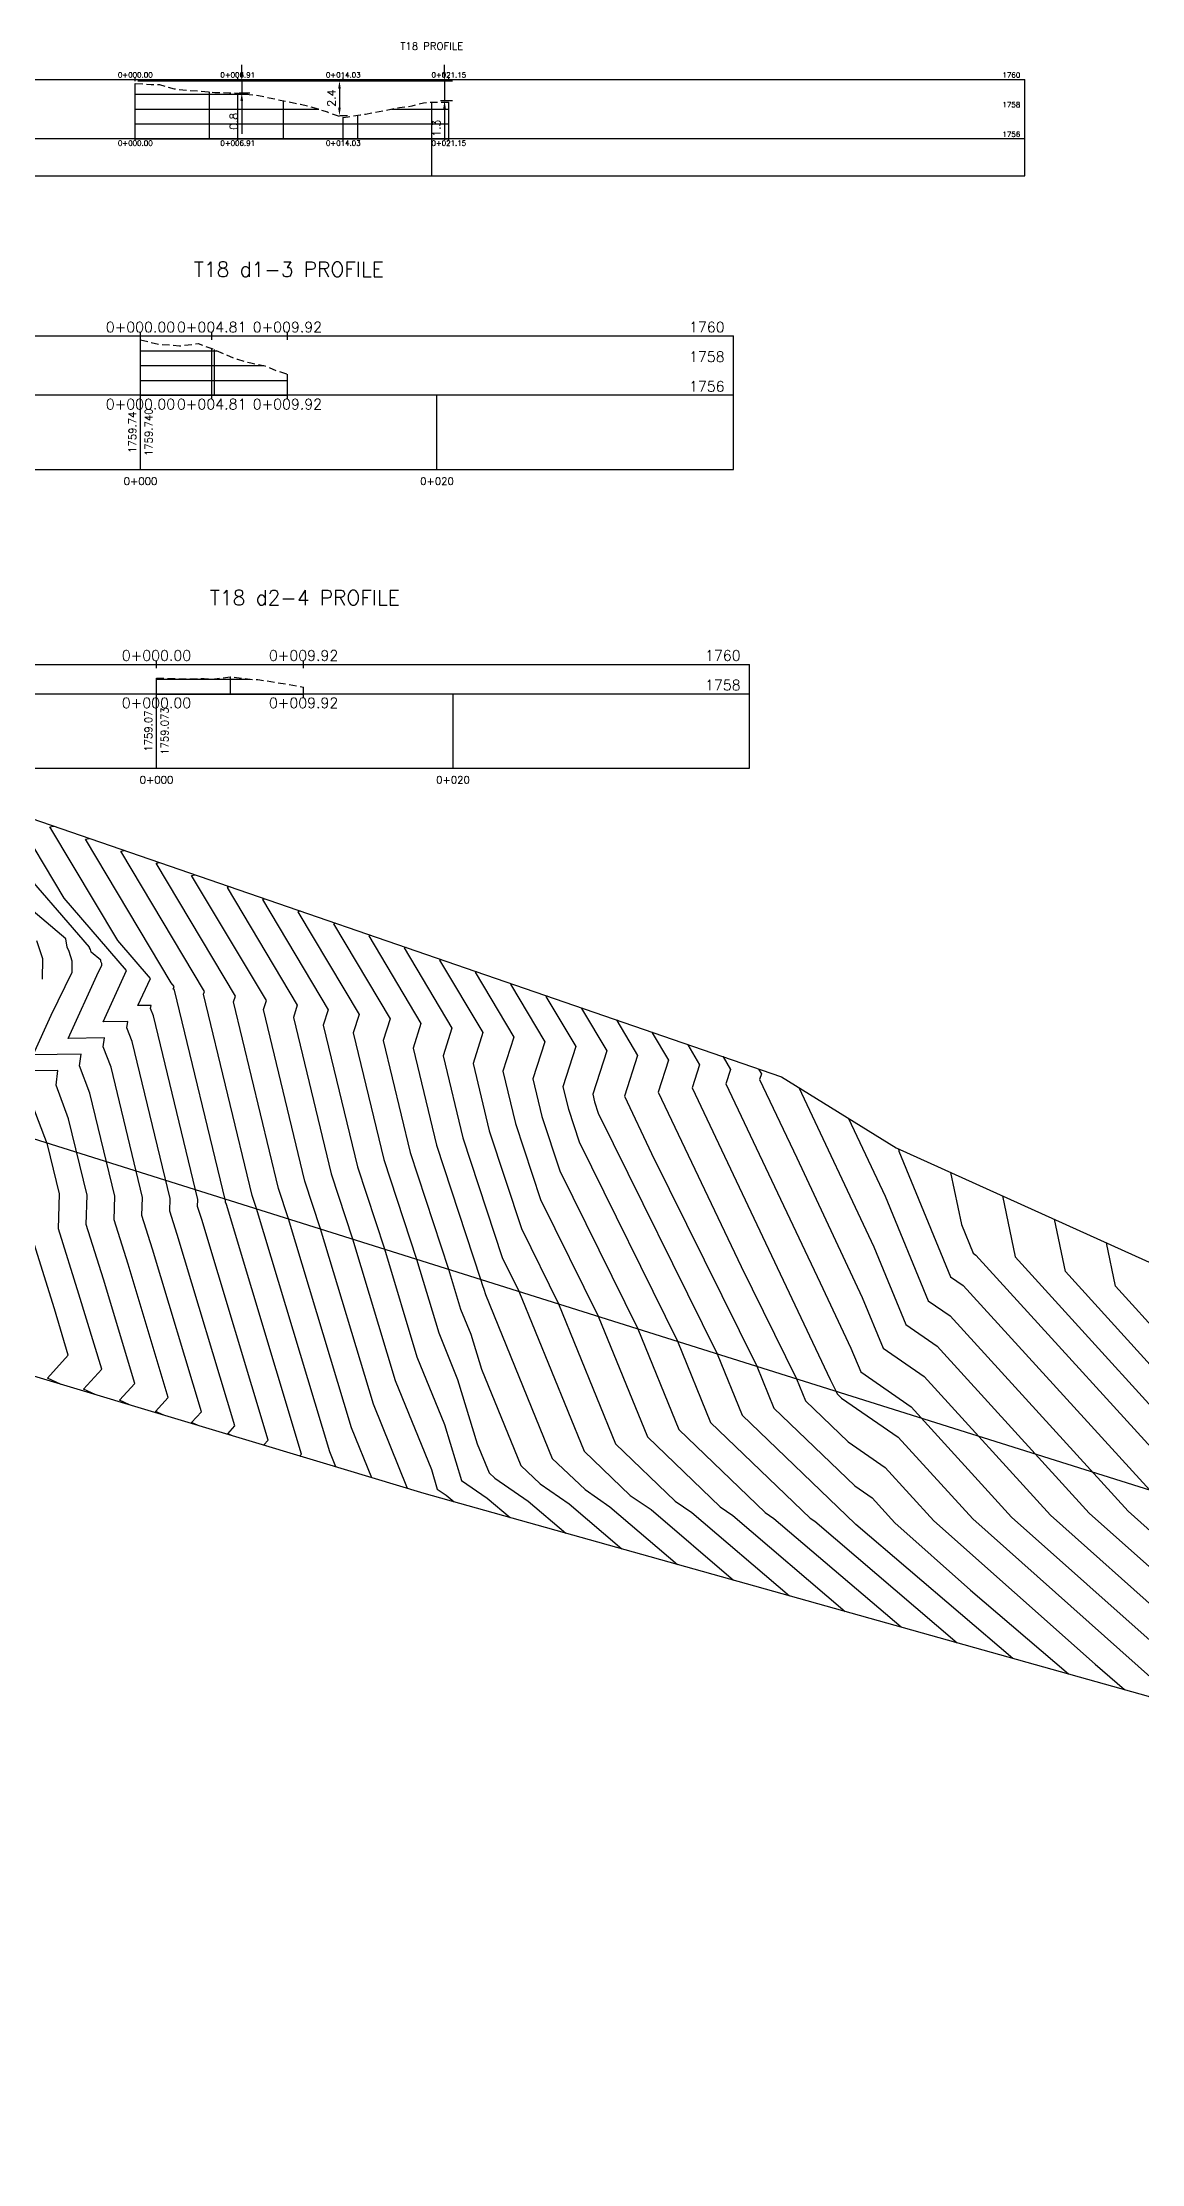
# Model space of a CAD drawing. Header units: metres. Extents: x 419533 to 423558, y 4805342 to 4807578.
# Drawn here: x 423296.9 to 423371, y 4807378.8 to 4807521.9 of the extents above; entities that cross this region are included whole.
import ezdxf

# ---------------------------------------------------------------- set-up
doc = ezdxf.new("R2010")
doc.units = ezdxf.units.M
doc.linetypes.add('DASHED', pattern=[0.75, 0.5, -0.25])
for name, color, linetype in [('C-ROAD-PROF', 1, 'DASHED'), ('C-ROAD-PROF-GRID-GEOM', 5, 'Continuous'), ('C-ROAD-PROF-GRID-MAJR', 8, 'Continuous'), ('C-ROAD-PROF-GRID-MINR', 8, 'Continuous'), ('C-ROAD-PROF-TEXT', 11, 'Continuous'), ('C-ROAD-PROF-TICK', 7, 'Continuous'), ('C-ROAD-PROF-TITL', 11, 'Continuous'), ('C-ROAD-PROF-TTLB', 5, 'Continuous'), ('C-TINN-BNDY', 110, 'Continuous'), ('C-TOPO-MAJR', 9, 'Continuous'), ('C-TOPO-MINR', 8, 'Continuous')]:
    doc.layers.add(name, color=color, linetype=linetype)
doc.styles.get("Standard").update_dxf_attribs({"font": 'simplex.shx'})
doc.dimstyles.new('TFO75', dxfattribs={"dimscale": 3, "dimtxt": 0.18, "dimasz": 0.18, "dimexe": 0.18, "dimexo": 0.0625, "dimgap": 0.09, "dimtad": 1, "dimdec": 1, "dimzin": 0, "dimdsep": 46, "dimtxsty": 'Standard', "dimcen": 0.09, "dimse1": 1, "dimse2": 1, "dimclrd": 3, "dimclre": 3, "dimclrt": 1, "dimadec": 4, "dimazin": 0, "dimtfac": 1, "dimtdec": 1, "dimtmove": 0, "dimatfit": 3, "dimfxl": 1, "dimtolj": 1, "dimtzin": 0, "dimarcsym": 0})

# ---------------------------------------------------------------- blocks, each defined once
blk = doc.blocks.new('tower_bases_layout_1')
at = {"color": 31, "lineweight": 30, "true_color": 0xffbd7a, "elevation": 1718.01}
blk.add_lwpolyline([(423449.83, 4807399.59), (423130.59, 4807500.11), (421950.92, 4806613), (421795.04, 4806430.99), (421305.02, 4806147.04), (421305.02, 4806147.04), (420630.08, 4805770.97), (419765.16, 4805549.54), (419617.36, 4805580.09)], dxfattribs=at)
blk = doc.blocks.new('*D24')
at = {"color": 3, "lineweight": -2, "transparency": 16777216}
for p, q in [((423310.34, 4807519.87), (423310.34, 4807520.41)), ((423303.33, 4807519.33), (423310.88, 4807519.33)), ((423310.15, 4807518.51), (423310.88, 4807518.51)), ((423310.34, 4807519.33), (423310.34, 4807518.51)), ((423310.34, 4807517.97), (423310.34, 4807515.75))]:
    blk.add_line(p, q, dxfattribs=at)
at = {"color": 3, "transparency": 16777216}
for points in [[(423310.25, 4807519.87), (423310.43, 4807519.87), (423310.34, 4807519.33)], [(423310.25, 4807517.97), (423310.43, 4807517.97), (423310.34, 4807518.51)]]:
    blk.add_solid(points, dxfattribs=at)
at = {"layer": 'Defpoints', "color": 0, "transparency": 16777216}
for p in [(423303.14, 4807519.33), (423309.96, 4807518.51), (423310.34, 4807518.51)]:
    blk.add_point(p, dxfattribs=at)
at = {"color": 1, "transparency": 16777216, "insert": (423309.8, 4807516.59), "char_height": 0.54, "attachment_point": 5, "rotation": 90}
blk.add_mtext('\\A1;0.8', dxfattribs=at)
blk = doc.blocks.new('*D25')
at = {"color": 3, "lineweight": -2, "transparency": 16777216}
for p, q in [((423303.35, 4807519.33), (423317.47, 4807519.33)), ((423316.93, 4807518.79), (423316.93, 4807517.52)), ((423316.95, 4807516.98), (423317.47, 4807516.98))]:
    blk.add_line(p, q, dxfattribs=at)
at = {"color": 3, "transparency": 16777216}
for points in [[(423316.84, 4807518.79), (423317.02, 4807518.79), (423316.93, 4807519.33)], [(423316.84, 4807517.52), (423317.02, 4807517.52), (423316.93, 4807516.98)]]:
    blk.add_solid(points, dxfattribs=at)
at = {"layer": 'Defpoints', "color": 0, "transparency": 16777216}
for p in [(423303.16, 4807519.33), (423316.76, 4807516.98), (423316.93, 4807516.98)]:
    blk.add_point(p, dxfattribs=at)
at = {"color": 1, "transparency": 16777216, "insert": (423316.39, 4807518.16), "char_height": 0.54, "attachment_point": 5, "rotation": 90}
blk.add_mtext('\\A1;2.4', dxfattribs=at)
blk = doc.blocks.new('*D26')
at = {"color": 3, "lineweight": -2, "transparency": 16777216}
for p, q in [((423324.02, 4807519.87), (423324.02, 4807520.41)), ((423303.35, 4807519.33), (423324.56, 4807519.33)), ((423324.02, 4807519.33), (423324.02, 4807518)), ((423323.75, 4807518), (423324.56, 4807518)), ((423324.02, 4807517.46), (423324.02, 4807515.35))]:
    blk.add_line(p, q, dxfattribs=at)
at = {"color": 3, "transparency": 16777216}
for points in [[(423323.93, 4807519.87), (423324.11, 4807519.87), (423324.02, 4807519.33)], [(423323.93, 4807517.46), (423324.11, 4807517.46), (423324.02, 4807518)]]:
    blk.add_solid(points, dxfattribs=at)
at = {"layer": 'Defpoints', "color": 0, "transparency": 16777216}
for p in [(423303.16, 4807519.33), (423323.56, 4807518), (423324.02, 4807518)]:
    blk.add_point(p, dxfattribs=at)
at = {"color": 1, "transparency": 16777216, "insert": (423323.48, 4807516.13), "char_height": 0.54, "attachment_point": 5, "rotation": 90}
blk.add_mtext('\\A1;1.3', dxfattribs=at)
blk = doc.blocks.new('leg_extensions_profiles_1')
at = {"layer": 'C-ROAD-PROF', "color": 1, "linetype": 'DASHED', "lineweight": -3, "flags": 128}
blk.add_lwpolyline([(423303.16, 4807519.16), (423304.22, 4807519.08), (423304.79, 4807519.08), (423305.79, 4807518.79), (423306.76, 4807518.67), (423307.59, 4807518.64), (423308.52, 4807518.54), (423309.52, 4807518.53), (423309.7, 4807518.52), (423309.85, 4807518.51), (423310.07, 4807518.49), (423310.3, 4807518.47), (423311.46, 4807518.35), (423312.44, 4807518.13), (423313.45, 4807517.92), (423314.31, 4807517.75), (423315.34, 4807517.48), (423316.12, 4807517.23), (423316.38, 4807517.12), (423317.19, 4807516.86), (423317.52, 4807516.9), (423318.33, 4807517.03), (423318.54, 4807517.06), (423318.69, 4807517.08), (423320.99, 4807517.53), (423321.83, 4807517.64), (423322.59, 4807517.84), (423323.25, 4807517.9), (423324.31, 4807517.89)], dxfattribs=at)
at = {"layer": 'C-ROAD-PROF-GRID-GEOM', "color": 5, "linetype": 'Continuous', "lineweight": -3}
for p, q in [((423303.16, 4807515.42), (423303.16, 4807519.16)), ((423310.07, 4807515.42), (423310.07, 4807518.49)), ((423324.31, 4807515.42), (423324.31, 4807517.89)), ((423317.19, 4807515.42), (423317.19, 4807516.86))]:
    blk.add_line(p, q, dxfattribs=at)
at = {"layer": 'C-ROAD-PROF-GRID-MAJR', "color": 8, "linetype": 'Continuous', "lineweight": -3}
for p, q in [((423303.16, 4807515.42), (423303.16, 4807519.16)), ((423303.16, 4807517.42), (423315.53, 4807517.42)), ((423320.43, 4807517.42), (423324.31, 4807517.42)), ((423323.16, 4807515.42), (423323.16, 4807517.89)), ((423303.16, 4807515.42), (423324.31, 4807515.42))]:
    blk.add_line(p, q, dxfattribs=at)
at = {"layer": 'C-ROAD-PROF-GRID-MINR', "color": 8, "linetype": 'Continuous', "lineweight": -3}
for p, q in [((423303.16, 4807518.42), (423310.78, 4807518.42)), ((423308.16, 4807515.42), (423308.16, 4807518.58)), ((423313.16, 4807515.42), (423313.16, 4807517.98)), ((423318.16, 4807515.42), (423318.16, 4807517)), ((423303.16, 4807516.42), (423324.31, 4807516.42))]:
    blk.add_line(p, q, dxfattribs=at)
at = {"layer": 'C-ROAD-PROF-TEXT', "color": 11, "linetype": 'Continuous', "lineweight": -3}
for p, q in [((423303.16, 4807519.3), (423303.16, 4807519.55)), ((423310.07, 4807519.3), (423310.07, 4807519.55)), ((423317.19, 4807519.3), (423317.19, 4807519.55)), ((423324.31, 4807519.3), (423324.31, 4807519.55)), ((423303.16, 4807515.3), (423303.16, 4807515.55)), ((423310.07, 4807515.3), (423310.07, 4807515.55)), ((423317.19, 4807515.3), (423317.19, 4807515.55)), ((423324.31, 4807515.3), (423324.31, 4807515.55))]:
    blk.add_line(p, q, dxfattribs=at)
at = {"layer": 'C-ROAD-PROF-TICK', "color": 7, "linetype": 'Continuous', "lineweight": -3}
blk.add_line((423323.16, 4807512.92), (423323.16, 4807515.42), dxfattribs=at)
at = {"layer": 'C-ROAD-PROF-TTLB', "color": 5, "linetype": 'Continuous', "lineweight": -3}
for p in [(423283.16, 4807519.42), (423363.16, 4807515.42)]:
    blk.add_line(p, (423363.16, 4807519.42), dxfattribs=at)
blk.add_3dface([(423283.16, 4807512.92), (423363.16, 4807512.92), (423363.16, 4807515.42), (423283.16, 4807515.42)], dxfattribs=at)
at = {"layer": 'C-TINN-BNDY', "color": 110, "linetype": 'Continuous', "lineweight": -3, "flags": 128}
blk.add_lwpolyline([(423220.11, 4807493.81), (423287.48, 4807472.54), (423346.75, 4807452.11), (423354.48, 4807447.33), (423385.79, 4807433.17), (423392.34, 4807431.05), (423478.81, 4807419.66), (423490.29, 4807398.36), (423486.82, 4807381.94), (423448.83, 4807381.03), (423447.64, 4807381.11), (423434.41, 4807383.11), (423371.51, 4807410.31), (423322.65, 4807423.99), (423315.63, 4807426.11), (423282.37, 4807436.11), (423260.76, 4807442.21), (423234.18, 4807452.05), (423222.3, 4807455.79)], dxfattribs=at)
at = {"layer": 'C-TOPO-MAJR', "color": 9, "linetype": 'Continuous', "lineweight": -3, "flags": 128}
for points, elevation in [([(423305.08, 4807429.28), (423304.53, 4807429.54), (423305.38, 4807430.47), (423302.67, 4807439.47), (423301.73, 4807442.46), (423301.77, 4807444.06), (423300.09, 4807451.02), (423299.4, 4807452.85), (423299.51, 4807453.64), (423296.26, 4807453.6), (423297.48, 4807456.27), (423298.89, 4807459.17), (423298.9, 4807459.92), (423298.69, 4807460.57), (423298.57, 4807460.87), (423298.48, 4807461.43), (423294.19, 4807465.05), (423293.88, 4807466.13), (423293.46, 4807466.89), (423293.44, 4807467.23), (423291.15, 4807469.88), (423290.23, 4807471.43), (423290.53, 4807471.49)], 1750), ([(423316.69, 4807425.79), (423316.27, 4807426.81), (423311.33, 4807443.22), (423311.04, 4807444.1), (423307.76, 4807457.69), (423307.82, 4807457.88), (423302.18, 4807467.34), (423302.41, 4807467.39)], 1745), ([(423314.3, 4807463.3), (423314.13, 4807463.26), (423318.26, 4807456.33), (423317.86, 4807455.09), (423319.93, 4807446.53), (423322.13, 4807439.82), (423323.63, 4807434.83), (423324.9, 4807431.7), (423326.23, 4807427.36), (423327.03, 4807425.4), (423327.42, 4807425.03), (423329.66, 4807423.49), (423332.21, 4807421.32)], 1740), ([(423326.19, 4807459.2), (423326.08, 4807459.18), (423328.69, 4807454.79), (423327.96, 4807452.49), (423328.81, 4807448.96), (423330.5, 4807443.83), (423334.38, 4807435.96), (423337.7, 4807427.82), (423342.61, 4807423.1), (423343.47, 4807422.51), (423351.05, 4807416.04)], 1735), ([(423338.07, 4807455.1), (423338.03, 4807455.09), (423339.13, 4807453.24), (423338.44, 4807451.09), (423344.02, 4807439.31), (423347.76, 4807431.73), (423348.36, 4807430.25), (423351.25, 4807427.48), (423353.74, 4807425.75), (423357.02, 4807422.15), (423367.9, 4807412.47), (423369.89, 4807410.77)], 1730), ([(423351.28, 4807449.31), (423353.75, 4807444.06), (423356.65, 4807437.01), (423358.12, 4807435.98), (423370.13, 4807422.8), (423374.19, 4807419.19), (423383.02, 4807412.48), (423393.52, 4807404.58), (423419.38, 4807391.41), (423430.99, 4807387.71), (423434.4, 4807386.01), (423435.19, 4807384.13), (423435.41, 4807383.32), (423435.39, 4807383.24), (423435.33, 4807383.03), (423435.32, 4807382.97)], 1725), ([(423379.34, 4807426.92), (423369.28, 4807438), (423368.67, 4807440.91)], 1720)]:
    blk.add_lwpolyline(points, dxfattribs=dict(at, elevation=elevation))
at = {"layer": 'C-TOPO-MINR', "color": 8, "linetype": 'Continuous', "lineweight": -3, "flags": 128}
for points, elevation in [([(423298.15, 4807431.36), (423297.23, 4807431.79), (423298.64, 4807433.33), (423297.7, 4807436.46), (423296.1, 4807441.56)], 1753), ([(423300.46, 4807430.67), (423299.66, 4807431.04), (423300.89, 4807432.38), (423299.35, 4807437.46), (423297.97, 4807441.86), (423298.04, 4807444.22), (423297.23, 4807447.55), (423296.21, 4807450.27)], 1752), ([(423302.77, 4807429.98), (423302.1, 4807430.29), (423303.13, 4807431.42), (423301.01, 4807438.47), (423299.85, 4807442.16), (423299.91, 4807444.14), (423298.66, 4807449.28), (423297.81, 4807451.56), (423297.94, 4807452.54), (423293.89, 4807452.49)], 1751), ([(423296.89, 4807458.7), (423296.91, 4807460.09), (423296.51, 4807461.29)], 1751), ([(423307.39, 4807428.59), (423306.96, 4807428.79), (423307.63, 4807429.51), (423304.32, 4807440.48), (423303.61, 4807442.76), (423303.64, 4807443.98), (423301.52, 4807452.76), (423301, 4807454.14), (423301.08, 4807454.74), (423298.62, 4807454.71), (423300.68, 4807459.2), (423300.89, 4807459.64), (423300.9, 4807459.76), (423300.86, 4807459.85), (423300.84, 4807459.9), (423300.83, 4807459.98), (423300.18, 4807460.53), (423300.13, 4807460.7), (423300.07, 4807460.81), (423300.07, 4807460.86), (423294.75, 4807467.03), (423292.62, 4807470.61), (423292.9, 4807470.67)], 1749), ([(423309.71, 4807427.89), (423309.4, 4807428.03), (423309.87, 4807428.56), (423305.98, 4807441.48), (423305.49, 4807443.06), (423305.51, 4807443.9), (423302.95, 4807454.5), (423302.59, 4807455.43), (423302.65, 4807455.84), (423300.98, 4807455.82), (423302.57, 4807459.29), (423298.36, 4807464.17), (423295.01, 4807469.79), (423295.28, 4807469.85)], 1748), ([(423312.02, 4807427.2), (423311.83, 4807427.28), (423312.12, 4807427.6), (423307.64, 4807442.48), (423307.36, 4807443.36), (423307.38, 4807443.83), (423304.38, 4807456.23), (423304.19, 4807456.73), (423304.22, 4807456.94), (423303.34, 4807456.93), (423304.18, 4807458.75), (423301.97, 4807461.32), (423297.4, 4807468.98), (423297.66, 4807469.03)], 1747), ([(423314.33, 4807426.5), (423314.26, 4807426.53), (423314.37, 4807426.65), (423309.3, 4807443.49), (423309.24, 4807443.66), (423309.24, 4807443.75), (423305.81, 4807457.97), (423305.79, 4807458.02), (423305.79, 4807458.04), (423305.71, 4807458.04), (423305.79, 4807458.21), (423305.57, 4807458.46), (423299.79, 4807468.16), (423300.04, 4807468.21)], 1746), ([(423319.11, 4807425.06), (423317.75, 4807428.42), (423313.49, 4807442.54), (423312.82, 4807444.59), (423309.78, 4807457.17), (423309.91, 4807457.57), (423304.57, 4807466.53), (423304.79, 4807466.57)], 1744), ([(423321.53, 4807424.33), (423319.22, 4807430.02), (423315.65, 4807441.86), (423314.6, 4807445.07), (423311.8, 4807456.65), (423312, 4807457.26), (423306.96, 4807465.71), (423307.17, 4807465.75)], 1743), ([(423309.55, 4807464.93), (423309.35, 4807464.89), (423314.08, 4807456.95), (423313.82, 4807456.13), (423316.37, 4807445.56), (423317.81, 4807441.18), (423320.69, 4807431.63), (423323.13, 4807425.62), (423323.53, 4807424.3), (423324.13, 4807423.89), (423324.67, 4807423.43)], 1742), ([(423311.92, 4807464.11), (423311.74, 4807464.08), (423316.17, 4807456.64), (423315.84, 4807455.61), (423318.15, 4807446.04), (423319.97, 4807440.5), (423322.16, 4807433.23), (423324.01, 4807428.66), (423325.17, 4807424.87), (423326.89, 4807423.69), (423328.44, 4807422.37)], 1741), ([(423316.68, 4807462.48), (423316.52, 4807462.44), (423320.35, 4807456.02), (423319.88, 4807454.57), (423321.71, 4807447.02), (423324.29, 4807439.14), (423325.1, 4807436.44), (423325.79, 4807434.74), (423326.51, 4807432.39), (423329.16, 4807425.89), (423330.46, 4807424.64), (423332.42, 4807423.3), (423335.98, 4807420.26)], 1739), ([(423319.05, 4807461.66), (423318.91, 4807461.63), (423322.43, 4807455.72), (423321.9, 4807454.05), (423323.48, 4807447.5), (423326.45, 4807438.46), (423326.57, 4807438.04), (423326.68, 4807437.78), (423326.79, 4807437.42), (423331.29, 4807426.37), (423333.5, 4807424.26), (423335.18, 4807423.1), (423339.74, 4807419.21)], 1738), ([(423321.43, 4807460.84), (423321.3, 4807460.81), (423324.52, 4807455.41), (423323.92, 4807453.53), (423325.26, 4807447.99), (423327.9, 4807439.93), (423329.03, 4807437.65), (423333.43, 4807426.86), (423336.53, 4807423.87), (423337.95, 4807422.91), (423343.51, 4807418.15)], 1737), ([(423323.81, 4807460.02), (423323.69, 4807459.99), (423326.61, 4807455.1), (423325.94, 4807453.01), (423327.04, 4807448.48), (423329.2, 4807441.88), (423331.7, 4807436.8), (423335.56, 4807427.34), (423339.57, 4807423.49), (423340.71, 4807422.71), (423347.28, 4807417.1)], 1736), ([(423328.56, 4807458.38), (423328.47, 4807458.36), (423330.78, 4807454.48), (423329.98, 4807451.97), (423330.59, 4807449.45), (423331.79, 4807445.77), (423337.05, 4807435.11), (423339.83, 4807428.31), (423345.65, 4807422.72), (423346.24, 4807422.32), (423354.82, 4807414.99)], 1734), ([(423330.94, 4807457.56), (423330.86, 4807457.54), (423332.87, 4807454.17), (423332, 4807451.45), (423332.37, 4807449.93), (423333.09, 4807447.72), (423339.73, 4807434.27), (423341.96, 4807428.79), (423348.69, 4807422.33), (423349, 4807422.12), (423358.59, 4807413.93)], 1733), ([(423333.32, 4807456.74), (423333.25, 4807456.73), (423334.96, 4807453.86), (423334.02, 4807450.94), (423334.14, 4807450.42), (423334.39, 4807449.67), (423342.41, 4807433.42), (423344.1, 4807429.28), (423351.73, 4807421.95), (423351.76, 4807421.92), (423362.36, 4807412.88)], 1732), ([(423335.7, 4807455.92), (423335.64, 4807455.91), (423337.04, 4807453.55), (423336.16, 4807450.81), (423337.99, 4807446.94), (423345.08, 4807432.58), (423346.23, 4807429.76), (423351.69, 4807424.52), (423352.86, 4807423.71), (423354.4, 4807422.02), (423359.5, 4807417.48), (423366.12, 4807411.82)], 1731), ([(423340.45, 4807454.28), (423340.42, 4807454.28), (423341.22, 4807452.93), (423340.72, 4807451.37), (423350.04, 4807431.68), (423350.43, 4807430.89), (423350.5, 4807430.73), (423350.8, 4807430.44), (423354.61, 4807427.8), (423359.65, 4807422.28), (423371.85, 4807411.42), (423372.95, 4807410.58), (423374.26, 4807409.6), (423380.41, 4807406.46)], 1729), ([(423342.83, 4807453.46), (423342.81, 4807453.46), (423343.31, 4807452.62), (423342.99, 4807451.65), (423349.35, 4807438.22), (423351.43, 4807433.81), (423352.09, 4807432.2), (423355.49, 4807429.85), (423362.27, 4807422.41), (423372.43, 4807413.36), (423375.47, 4807411.06), (423379.07, 4807408.34), (423396.03, 4807399.71)], 1728), ([(423345.2, 4807452.64), (423345.2, 4807452.64), (423345.39, 4807452.31), (423345.27, 4807451.93), (423347.78, 4807446.64), (423352.2, 4807437.22), (423353.61, 4807433.8), (423356.37, 4807431.89), (423364.89, 4807422.54), (423373.02, 4807415.3), (423377.98, 4807411.53), (423383.89, 4807407.09), (423411.64, 4807392.95)], 1727), ([(423347.92, 4807451.39), (423352.97, 4807440.64), (423355.13, 4807435.4), (423357.24, 4807433.94), (423367.51, 4807422.67), (423373.6, 4807417.25), (423380.5, 4807412), (423388.71, 4807405.84), (423427.25, 4807386.2)], 1726), ([(423354.64, 4807447.26), (423354.67, 4807447.11), (423358.16, 4807438.61), (423359, 4807438.03), (423372.76, 4807422.93)], 1724), ([(423358.15, 4807445.67), (423358.89, 4807442.14), (423359.68, 4807440.21), (423359.87, 4807440.08), (423374.95, 4807423.52)], 1723), ([(423361.66, 4807444.08), (423362.52, 4807439.98), (423376.69, 4807424.35)], 1722), ([(423378.01, 4807425.63), (423365.9, 4807438.99), (423365.17, 4807442.5)], 1721)]:
    blk.add_lwpolyline(points, dxfattribs=dict(at, elevation=elevation))
at = {"layer": 'C-ROAD-PROF-TEXT', "color": 11, "linetype": 'Continuous', "lineweight": -3, "char_height": 0.35}
for s, insert, attachment_point in [('0+000.00', (423303.16, 4807519.55), 8), ('0+006.91', (423310.07, 4807519.55), 8), ('0+014.03', (423317.19, 4807519.55), 8), ('0+021.15', (423324.31, 4807519.55), 8), ('{\\C256;1760}', (423361.66, 4807519.72), 4), ('{\\C256;1758}', (423361.66, 4807517.72), 4), ('{\\C256;1756}', (423361.66, 4807515.72), 4), ('0+000.00', (423303.16, 4807515.3), 2), ('0+006.91', (423310.07, 4807515.3), 2), ('0+014.03', (423317.19, 4807515.3), 2), ('0+021.15', (423324.31, 4807515.3), 2)]:
    blk.add_mtext(s, dxfattribs=dict(at, insert=insert, attachment_point=attachment_point))
at = {"layer": 'C-ROAD-PROF-TITL', "color": 11, "linetype": 'Continuous', "lineweight": -3, "insert": (423323.16, 4807521.42), "char_height": 0.5, "attachment_point": 8}
blk.add_mtext('T18 PROFILE', dxfattribs=at)
for base, p1, p2, picture, middle in [((423310.34, 4807518.51), (423303.14, 4807519.33), (423309.96, 4807518.51), '*D24', (423309.8, 4807516.59)), ((423324.02, 4807518), (423303.16, 4807519.33), (423323.56, 4807518), '*D26', (423323.48, 4807516.13)), ((423316.9341, 4807516.9816), (423303.1629, 4807519.3332), (423316.7629, 4807516.9816), '*D25', (423316.3941, 4807518.1574))]:
    dim = blk.add_linear_dim(base=base, p1=p1, p2=p2, angle=90, dimstyle='TFO75')
    dim.commit()
    dim.dimension.update_dxf_attribs({"geometry": picture, "text_midpoint": middle})

msp = doc.modelspace()

# ---------------------------------------------------------------- linework, layer by layer
at = {"layer": 'C-ROAD-PROF', "color": 1, "linetype": 'DASHED', "lineweight": -3, "flags": 128}
for points in [[(423303.51, 4807501.85), (423304.8, 4807501.54), (423305.51, 4807501.5), (423306.14, 4807501.44), (423307.39, 4807501.6), (423308.31, 4807501.27), (423308.31, 4807501.27), (423308.31, 4807501.27), (423308.31, 4807501.27), (423309.75, 4807500.64), (423310.06, 4807500.54), (423310.66, 4807500.37), (423310.95, 4807500.3), (423311.9, 4807500.09), (423311.95, 4807500.08), (423312, 4807500.06), (423312.63, 4807499.79), (423313.42, 4807499.54)], [(423304.59, 4807479.02), (423304.75, 4807479.02), (423305.34, 4807479), (423306.64, 4807478.97), (423307.81, 4807479), (423308.33, 4807478.96), (423309.55, 4807479.11), (423309.55, 4807479.11), (423309.56, 4807479.11), (423311.19, 4807478.92), (423311.42, 4807478.93), (423312.75, 4807478.72), (423314.2, 4807478.48), (423314.51, 4807478.42)]]:
    msp.add_lwpolyline(points, dxfattribs=at)
at = {"layer": 'C-ROAD-PROF-GRID-GEOM', "color": 5, "linetype": 'Continuous', "lineweight": -3}
for p, q in [((423303.51, 4807498.11), (423303.51, 4807501.85)), ((423308.31, 4807498.11), (423308.31, 4807501.27)), ((423313.42, 4807498.11), (423313.42, 4807499.54)), ((423304.59, 4807477.95), (423304.59, 4807479.02)), ((423314.51, 4807477.95), (423314.51, 4807478.42))]:
    msp.add_line(p, q, dxfattribs=at)
at = {"layer": 'C-ROAD-PROF-GRID-MAJR', "color": 8, "linetype": 'Continuous', "lineweight": -3}
for p, q in [((423303.51, 4807498.11), (423303.51, 4807501.85)), ((423303.51, 4807500.11), (423311.83, 4807500.11)), ((423303.51, 4807498.11), (423313.42, 4807498.11)), ((423304.59, 4807477.95), (423304.59, 4807479.02)), ((423304.59, 4807477.95), (423314.51, 4807477.95))]:
    msp.add_line(p, q, dxfattribs=at)
at = {"layer": 'C-ROAD-PROF-GRID-MINR', "color": 8, "linetype": 'Continuous', "lineweight": -3}
for p, q in [((423303.51, 4807501.11), (423308.69, 4807501.11)), ((423308.51, 4807498.11), (423308.51, 4807501.19)), ((423303.51, 4807499.11), (423313.42, 4807499.11)), ((423304.59, 4807478.95), (423310.91, 4807478.95)), ((423309.59, 4807477.95), (423309.59, 4807479.11))]:
    msp.add_line(p, q, dxfattribs=at)
at = {"layer": 'C-ROAD-PROF-TEXT', "color": 11, "linetype": 'Continuous', "lineweight": -3}
for p, q in [((423303.51, 4807501.86), (423303.51, 4807502.36)), ((423308.31, 4807501.86), (423308.31, 4807502.36)), ((423313.42, 4807501.86), (423313.42, 4807502.36)), ((423303.51, 4807497.86), (423303.51, 4807498.36)), ((423308.31, 4807497.86), (423308.31, 4807498.36)), ((423313.42, 4807497.86), (423313.42, 4807498.36)), ((423304.59, 4807479.7), (423304.59, 4807480.2)), ((423314.51, 4807479.7), (423314.51, 4807480.2)), ((423304.59, 4807477.7), (423304.59, 4807478.2)), ((423314.51, 4807477.7), (423314.51, 4807478.2))]:
    msp.add_line(p, q, dxfattribs=at)
at = {"layer": 'C-ROAD-PROF-TICK', "color": 7, "linetype": 'Continuous', "lineweight": -3}
for p, q in [((423303.51, 4807493.11), (423303.51, 4807498.11)), ((423323.51, 4807493.11), (423323.51, 4807498.11)), ((423304.59, 4807472.95), (423304.59, 4807477.95)), ((423324.59, 4807472.95), (423324.59, 4807477.95))]:
    msp.add_line(p, q, dxfattribs=at)
at = {"layer": 'C-ROAD-PROF-TTLB', "color": 5, "linetype": 'Continuous', "lineweight": -3}
for p, q in [((423283.51, 4807502.11), (423343.51, 4807502.11)), ((423343.51, 4807498.11), (423343.51, 4807502.11)), ((423284.59, 4807479.95), (423344.59, 4807479.95)), ((423344.59, 4807477.95), (423344.59, 4807479.95))]:
    msp.add_line(p, q, dxfattribs=at)
for points in [[(423283.51, 4807493.11), (423343.51, 4807493.11), (423343.51, 4807498.11), (423283.51, 4807498.11)], [(423284.59, 4807472.95), (423344.59, 4807472.95), (423344.59, 4807477.95), (423284.59, 4807477.95)]]:
    msp.add_3dface(points, dxfattribs=at)
at = {"layer": 'C-TOPO-MAJR', "color": 9, "linetype": 'Continuous', "lineweight": -3, "flags": 128}
for points, elevation in [([(423305.08, 4807429.28), (423304.53, 4807429.54), (423305.38, 4807430.47), (423302.67, 4807439.47), (423301.73, 4807442.46), (423301.77, 4807444.06), (423300.09, 4807451.02), (423299.4, 4807452.85), (423299.51, 4807453.64), (423296.26, 4807453.6), (423297.48, 4807456.27), (423298.89, 4807459.17), (423298.9, 4807459.92), (423298.69, 4807460.57), (423298.57, 4807460.87), (423298.48, 4807461.43), (423294.19, 4807465.05), (423293.88, 4807466.13), (423293.46, 4807466.89), (423293.44, 4807467.23), (423291.15, 4807469.88), (423290.23, 4807471.43), (423290.53, 4807471.49)], 1750), ([(423316.69, 4807425.79), (423316.27, 4807426.81), (423311.33, 4807443.22), (423311.04, 4807444.1), (423307.76, 4807457.69), (423307.82, 4807457.88), (423302.18, 4807467.34), (423302.41, 4807467.39)], 1745), ([(423314.3, 4807463.3), (423314.13, 4807463.26), (423318.26, 4807456.33), (423317.86, 4807455.09), (423319.93, 4807446.53), (423322.13, 4807439.82), (423323.63, 4807434.83), (423324.9, 4807431.7), (423326.23, 4807427.36), (423327.03, 4807425.4), (423327.42, 4807425.03), (423329.66, 4807423.49), (423332.21, 4807421.32)], 1740), ([(423326.19, 4807459.2), (423326.08, 4807459.18), (423328.69, 4807454.79), (423327.96, 4807452.49), (423328.81, 4807448.96), (423330.5, 4807443.83), (423334.38, 4807435.96), (423337.7, 4807427.82), (423342.61, 4807423.1), (423343.47, 4807422.51), (423351.05, 4807416.04)], 1735), ([(423338.07, 4807455.1), (423338.03, 4807455.09), (423339.13, 4807453.24), (423338.44, 4807451.09), (423344.02, 4807439.31), (423347.76, 4807431.73), (423348.36, 4807430.25), (423351.25, 4807427.48), (423353.74, 4807425.75), (423357.02, 4807422.15), (423367.9, 4807412.47), (423369.89, 4807410.77)], 1730), ([(423351.28, 4807449.31), (423353.75, 4807444.06), (423356.65, 4807437.01), (423358.12, 4807435.98), (423370.13, 4807422.8), (423374.19, 4807419.19), (423383.02, 4807412.48), (423393.52, 4807404.58), (423419.38, 4807391.41), (423430.99, 4807387.71), (423434.4, 4807386.01), (423435.19, 4807384.13), (423435.41, 4807383.32), (423435.39, 4807383.24), (423435.33, 4807383.03), (423435.32, 4807382.97)], 1725), ([(423379.34, 4807426.92), (423369.28, 4807438), (423368.67, 4807440.91)], 1720)]:
    msp.add_lwpolyline(points, dxfattribs=dict(at, elevation=elevation))
at = {"layer": 'C-TOPO-MINR', "color": 8, "linetype": 'Continuous', "lineweight": -3, "flags": 128}
for points, elevation in [([(423307.39, 4807428.59), (423306.96, 4807428.79), (423307.63, 4807429.51), (423304.32, 4807440.48), (423303.61, 4807442.76), (423303.64, 4807443.98), (423301.52, 4807452.76), (423301, 4807454.14), (423301.08, 4807454.74), (423298.62, 4807454.71), (423300.68, 4807459.2), (423300.89, 4807459.64), (423300.9, 4807459.76), (423300.86, 4807459.85), (423300.84, 4807459.9), (423300.83, 4807459.98), (423300.18, 4807460.53), (423300.13, 4807460.7), (423300.07, 4807460.81), (423300.07, 4807460.86), (423294.75, 4807467.03), (423292.62, 4807470.61), (423292.9, 4807470.67)], 1749), ([(423309.71, 4807427.89), (423309.4, 4807428.03), (423309.87, 4807428.56), (423305.98, 4807441.48), (423305.49, 4807443.06), (423305.51, 4807443.9), (423302.95, 4807454.5), (423302.59, 4807455.43), (423302.65, 4807455.84), (423300.98, 4807455.82), (423302.57, 4807459.29), (423298.36, 4807464.17), (423295.01, 4807469.79), (423295.28, 4807469.85)], 1748), ([(423312.02, 4807427.2), (423311.83, 4807427.28), (423312.12, 4807427.6), (423307.64, 4807442.48), (423307.36, 4807443.36), (423307.38, 4807443.83), (423304.38, 4807456.23), (423304.19, 4807456.73), (423304.22, 4807456.94), (423303.34, 4807456.93), (423304.18, 4807458.75), (423301.97, 4807461.32), (423297.4, 4807468.98), (423297.66, 4807469.03)], 1747), ([(423314.33, 4807426.5), (423314.26, 4807426.53), (423314.37, 4807426.65), (423309.3, 4807443.49), (423309.24, 4807443.66), (423309.24, 4807443.75), (423305.81, 4807457.97), (423305.79, 4807458.02), (423305.79, 4807458.04), (423305.71, 4807458.04), (423305.79, 4807458.21), (423305.57, 4807458.46), (423299.79, 4807468.16), (423300.04, 4807468.21)], 1746), ([(423319.11, 4807425.06), (423317.75, 4807428.42), (423313.49, 4807442.54), (423312.82, 4807444.59), (423309.78, 4807457.17), (423309.91, 4807457.57), (423304.57, 4807466.53), (423304.79, 4807466.57)], 1744), ([(423321.53, 4807424.33), (423319.22, 4807430.02), (423315.65, 4807441.86), (423314.6, 4807445.07), (423311.8, 4807456.65), (423312, 4807457.26), (423306.96, 4807465.71), (423307.17, 4807465.75)], 1743), ([(423309.55, 4807464.93), (423309.35, 4807464.89), (423314.08, 4807456.95), (423313.82, 4807456.13), (423316.37, 4807445.56), (423317.81, 4807441.18), (423320.69, 4807431.63), (423323.13, 4807425.62), (423323.53, 4807424.3), (423324.13, 4807423.89), (423324.67, 4807423.43)], 1742), ([(423311.92, 4807464.11), (423311.74, 4807464.08), (423316.17, 4807456.64), (423315.84, 4807455.61), (423318.15, 4807446.04), (423319.97, 4807440.5), (423322.16, 4807433.23), (423324.01, 4807428.66), (423325.17, 4807424.87), (423326.89, 4807423.69), (423328.44, 4807422.37)], 1741), ([(423296.89, 4807458.7), (423296.91, 4807460.09), (423296.51, 4807461.29)], 1751), ([(423316.68, 4807462.48), (423316.52, 4807462.44), (423320.35, 4807456.02), (423319.88, 4807454.57), (423321.71, 4807447.02), (423324.29, 4807439.14), (423325.1, 4807436.44), (423325.79, 4807434.74), (423326.51, 4807432.39), (423329.16, 4807425.89), (423330.46, 4807424.64), (423332.42, 4807423.3), (423335.98, 4807420.26)], 1739), ([(423319.05, 4807461.66), (423318.91, 4807461.63), (423322.43, 4807455.72), (423321.9, 4807454.05), (423323.48, 4807447.5), (423326.45, 4807438.46), (423326.57, 4807438.04), (423326.68, 4807437.78), (423326.79, 4807437.42), (423331.29, 4807426.37), (423333.5, 4807424.26), (423335.18, 4807423.1), (423339.74, 4807419.21)], 1738), ([(423321.43, 4807460.84), (423321.3, 4807460.81), (423324.52, 4807455.41), (423323.92, 4807453.53), (423325.26, 4807447.99), (423327.9, 4807439.93), (423329.03, 4807437.65), (423333.43, 4807426.86), (423336.53, 4807423.87), (423337.95, 4807422.91), (423343.51, 4807418.15)], 1737), ([(423323.81, 4807460.02), (423323.69, 4807459.99), (423326.61, 4807455.1), (423325.94, 4807453.01), (423327.04, 4807448.48), (423329.2, 4807441.88), (423331.7, 4807436.8), (423335.56, 4807427.34), (423339.57, 4807423.49), (423340.71, 4807422.71), (423347.28, 4807417.1)], 1736), ([(423328.56, 4807458.38), (423328.47, 4807458.36), (423330.78, 4807454.48), (423329.98, 4807451.97), (423330.59, 4807449.45), (423331.79, 4807445.77), (423337.05, 4807435.11), (423339.83, 4807428.31), (423345.65, 4807422.72), (423346.24, 4807422.32), (423354.82, 4807414.99)], 1734), ([(423330.94, 4807457.56), (423330.86, 4807457.54), (423332.87, 4807454.17), (423332, 4807451.45), (423332.37, 4807449.93), (423333.09, 4807447.72), (423339.73, 4807434.27), (423341.96, 4807428.79), (423348.69, 4807422.33), (423349, 4807422.12), (423358.59, 4807413.93)], 1733), ([(423333.32, 4807456.74), (423333.25, 4807456.73), (423334.96, 4807453.86), (423334.02, 4807450.94), (423334.14, 4807450.42), (423334.39, 4807449.67), (423342.41, 4807433.42), (423344.1, 4807429.28), (423351.73, 4807421.95), (423351.76, 4807421.92), (423362.36, 4807412.88)], 1732), ([(423335.7, 4807455.92), (423335.64, 4807455.91), (423337.04, 4807453.55), (423336.16, 4807450.81), (423337.99, 4807446.94), (423345.08, 4807432.58), (423346.23, 4807429.76), (423351.69, 4807424.52), (423352.86, 4807423.71), (423354.4, 4807422.02), (423359.5, 4807417.48), (423366.12, 4807411.82)], 1731), ([(423340.45, 4807454.28), (423340.42, 4807454.28), (423341.22, 4807452.93), (423340.72, 4807451.37), (423350.04, 4807431.68), (423350.43, 4807430.89), (423350.5, 4807430.73), (423350.8, 4807430.44), (423354.61, 4807427.8), (423359.65, 4807422.28), (423371.85, 4807411.42), (423372.95, 4807410.58), (423374.26, 4807409.6), (423380.41, 4807406.46)], 1729), ([(423342.83, 4807453.46), (423342.81, 4807453.46), (423343.31, 4807452.62), (423342.99, 4807451.65), (423349.35, 4807438.22), (423351.43, 4807433.81), (423352.09, 4807432.2), (423355.49, 4807429.85), (423362.27, 4807422.41), (423372.43, 4807413.36), (423375.47, 4807411.06), (423379.07, 4807408.34), (423396.03, 4807399.71)], 1728), ([(423345.2, 4807452.64), (423345.2, 4807452.64), (423345.39, 4807452.31), (423345.27, 4807451.93), (423347.78, 4807446.64), (423352.2, 4807437.22), (423353.61, 4807433.8), (423356.37, 4807431.89), (423364.89, 4807422.54), (423373.02, 4807415.3), (423377.98, 4807411.53), (423383.89, 4807407.09), (423411.64, 4807392.95)], 1727), ([(423302.77, 4807429.98), (423302.1, 4807430.29), (423303.13, 4807431.42), (423301.01, 4807438.47), (423299.85, 4807442.16), (423299.91, 4807444.14), (423298.66, 4807449.28), (423297.81, 4807451.56), (423297.94, 4807452.54), (423293.89, 4807452.49)], 1751), ([(423347.92, 4807451.39), (423352.97, 4807440.64), (423355.13, 4807435.4), (423357.24, 4807433.94), (423367.51, 4807422.67), (423373.6, 4807417.25), (423380.5, 4807412), (423388.71, 4807405.84), (423427.25, 4807386.2)], 1726), ([(423300.46, 4807430.67), (423299.66, 4807431.04), (423300.89, 4807432.38), (423299.35, 4807437.46), (423297.97, 4807441.86), (423298.04, 4807444.22), (423297.23, 4807447.55), (423296.21, 4807450.27)], 1752), ([(423354.64, 4807447.26), (423354.67, 4807447.11), (423358.16, 4807438.61), (423359, 4807438.03), (423372.76, 4807422.93)], 1724), ([(423358.15, 4807445.67), (423358.89, 4807442.14), (423359.68, 4807440.21), (423359.87, 4807440.08), (423374.95, 4807423.52)], 1723), ([(423361.66, 4807444.08), (423362.52, 4807439.98), (423376.69, 4807424.35)], 1722), ([(423298.15, 4807431.36), (423297.23, 4807431.79), (423298.64, 4807433.33), (423297.7, 4807436.46), (423296.1, 4807441.56)], 1753), ([(423378.01, 4807425.63), (423365.9, 4807438.99), (423365.17, 4807442.5)], 1721)]:
    msp.add_lwpolyline(points, dxfattribs=dict(at, elevation=elevation))

# ---------------------------------------------------------------- block references
for name in ['leg_extensions_profiles_1', 'tower_bases_layout_1']:
    msp.add_blockref(name, (0, 0))

# ---------------------------------------------------------------- texts
at = {"layer": 'C-ROAD-PROF-TEXT', "color": 11, "linetype": 'Continuous', "lineweight": -3}
for s, insert, char_height, attachment_point in [('0+000.00', (423303.51, 4807502.36), 0.7, 8), ('0+004.81', (423308.31, 4807502.36), 0.7, 8), ('0+009.92', (423313.42, 4807502.36), 0.7, 8), ('{\\C256;1760}', (423340.51, 4807502.71), 0.7, 4), ('{\\C256;1758}', (423340.51, 4807500.71), 0.7, 4), ('{\\C256;1756}', (423340.51, 4807498.71), 0.7, 4), ('0+000.00', (423303.51, 4807497.86), 0.7, 2), ('0+004.81', (423308.31, 4807497.86), 0.7, 2), ('0+009.92', (423313.42, 4807497.86), 0.7, 2), ('0+000', (423303.51, 4807492.56), 0.5, 2), ('0+020', (423323.51, 4807492.56), 0.5, 2), ('0+000.00', (423304.59, 4807480.2), 0.7, 8), ('0+009.92', (423314.51, 4807480.2), 0.7, 8), ('{\\C256;1760}', (423341.59, 4807480.55), 0.7, 4), ('{\\C256;1758}', (423341.59, 4807478.55), 0.7, 4), ('0+000.00', (423304.59, 4807477.7), 0.7, 2), ('0+009.92', (423314.51, 4807477.7), 0.7, 2), ('0+000', (423304.59, 4807472.4), 0.5, 2), ('0+020', (423324.59, 4807472.4), 0.5, 2)]:
    msp.add_mtext(s, dxfattribs=dict(at, insert=insert, char_height=char_height, attachment_point=attachment_point))
at = {"layer": 'C-ROAD-PROF-TEXT', "color": 11, "linetype": 'Continuous', "lineweight": -3, "char_height": 0.5, "rotation": 90}
for s, insert, attachment_point in [('1759.74', (423303.21, 4807495.61), 8), ('1759.740', (423303.81, 4807495.61), 2), ('1759.073', (423304.89, 4807475.45), 2), ('1759.07', (423304.29, 4807475.45), 8)]:
    msp.add_mtext(s, dxfattribs=dict(at, insert=insert, attachment_point=attachment_point))
at = {"layer": 'C-ROAD-PROF-TITL', "color": 11, "linetype": 'Continuous', "lineweight": -3, "char_height": 1, "attachment_point": 8}
for s, insert in [('T18 d1-3 PROFILE', (423313.51, 4807506.11)), ('T18 d2-4 PROFILE', (423314.59, 4807483.95))]:
    msp.add_mtext(s, dxfattribs=dict(at, insert=insert))

doc.saveas('drawing.dxf')
